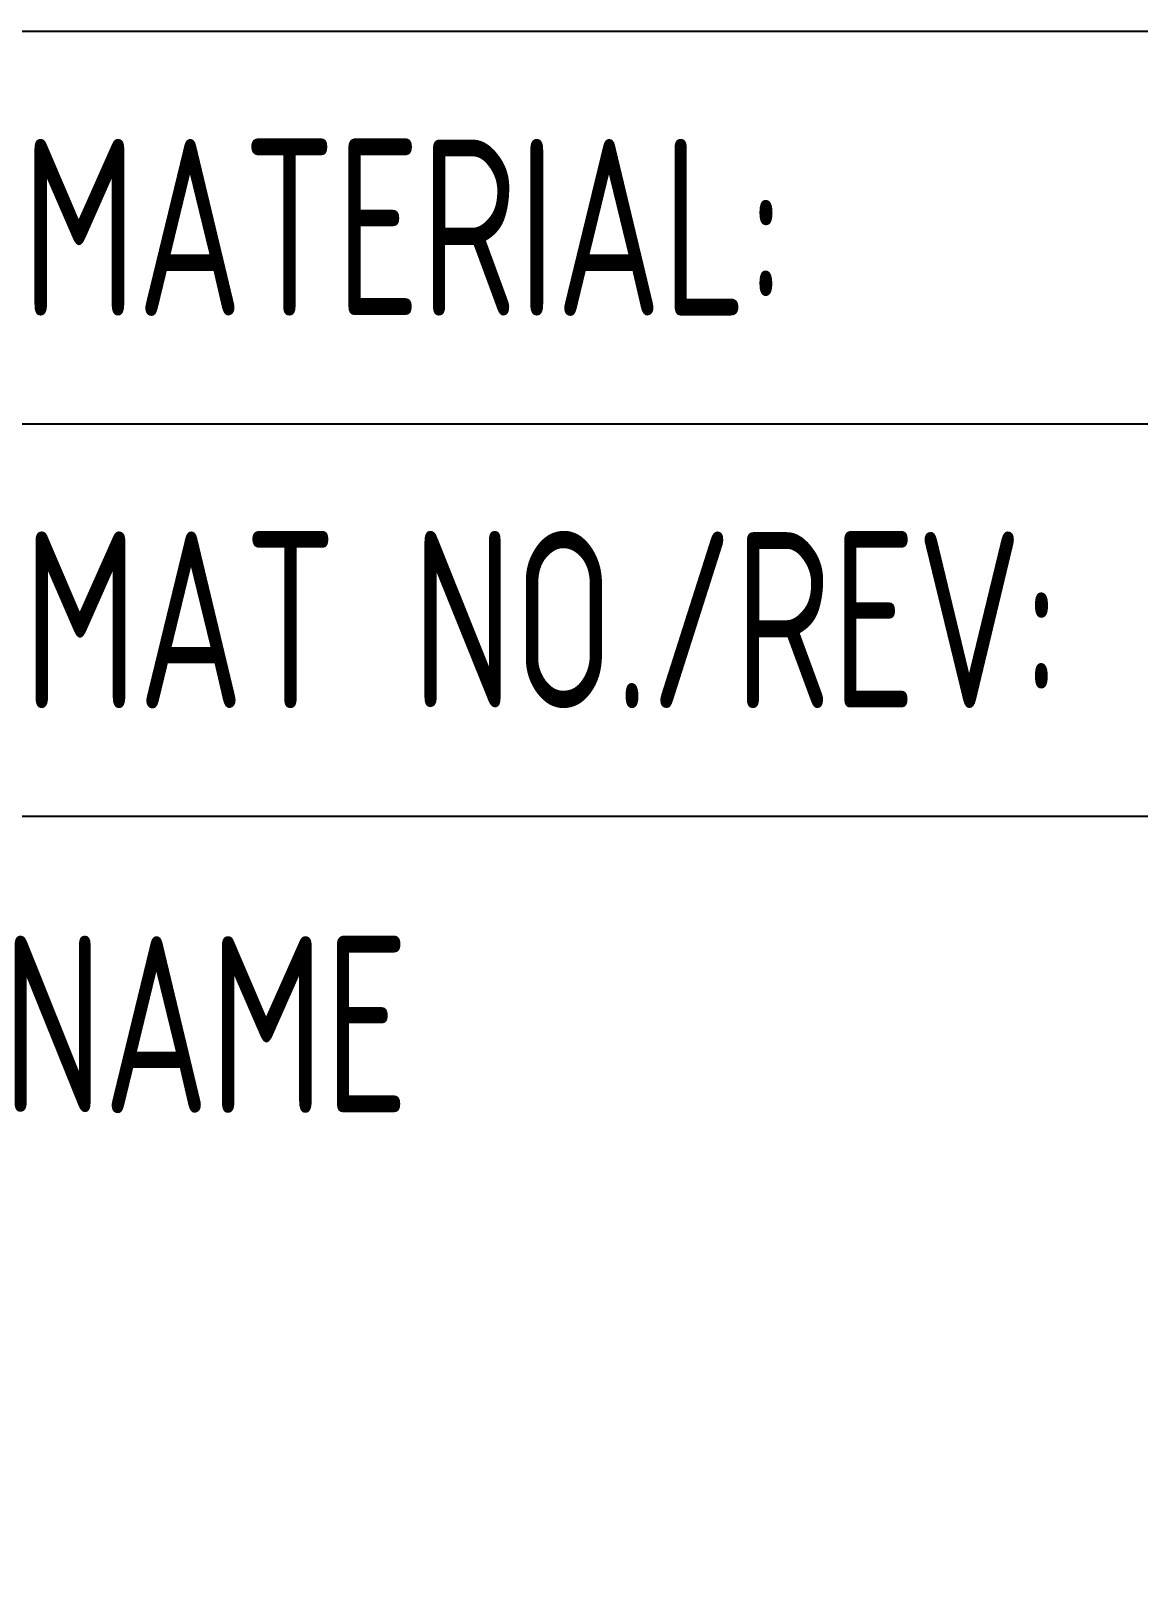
# Model space of a CAD drawing. Header units: millimetres. Extents: x 6 to 292, y 5 to 204.
# Drawn here: x 196.47 to 207.76, y 18.13 to 34 of the extents above; entities that cross this region are included whole.
import ezdxf
from ezdxf.entities.mleader import LeaderData, LeaderLine
from ezdxf.math import Vec2, Vec3

# ---------------------------------------------------------------- set-up
doc = ezdxf.new("R2010")
doc.units = ezdxf.units.MM
for name, color, linetype in [('Default', 7, 'Continuous'), ('TEXT', 7, 'Continuous'), ('细实线', 7, 'Continuous'), ('轮廓线', 7, 'Continuous')]:
    doc.layers.add(name, color=color, linetype=linetype)
doc.styles.add('SEACAD_Solid_Edge_ANSI', font='seans.ttf')

# ---------------------------------------------------------------- blocks, each defined once
blk = doc.blocks.new('_DOT')
at = {"color": 0}
blk.add_line((0, 0), (-1, 0), dxfattribs=at)
at = {"color": 0, "const_width": 0.333}
blk.add_lwpolyline([(-0.1665, 0, 1), (0.1665, 0, 1)], format="xyb", close=True, dxfattribs=at)

msp = doc.modelspace()

# ---------------------------------------------------------------- linework, layer by layer
at = {"layer": '细实线', "color": 7, "linetype": 'Continuous'}
msp.add_line((195, 30), (287, 30), dxfattribs=at)
at = {"layer": '轮廓线', "color": 7, "linetype": 'Continuous'}
for p, q in [((167, 34), (287, 34)), ((167, 26), (287, 26))]:
    msp.add_line(p, q, dxfattribs=at)

# ---------------------------------------------------------------- texts
at = {"layer": 'TEXT', "char_height": 1.8, "style": 'SEACAD_Solid_Edge_ANSI'}
for s, insert, width, attachment_point in [('{\\fSolid Edge ANSI|b0||i0||c0|p34;\\C7;\\H1.8;\\W0.7;MATERIAL:}', (200.2668, 32), 10.533662, 5), ('{\\fSolid Edge ANSI|b0||i0||c0|p34;\\C7;\\H1.8;\\W0.7;MAT NO./REV:}', (201.6763, 28), 13.352652, 5), ('{\\fSolid Edge ANSI|b0||i0||c0|p34;\\C7;\\H1.8;\\W0.7;NAME}', (198.247, 22.9734), 6.49396, 8)]:
    msp.add_mtext(s, dxfattribs=dict(at, insert=insert, width=width, attachment_point=attachment_point))

# ---------------------------------------------------------------- leaders
at = {"layer": 'Default', "color": 7, "linetype": 'Continuous'}
ml = msp.add_multileader_mtext('Standard', dxfattribs=at)
ml.set_content('{\\pxsm0.9;\\fSolid Edge ANSI|b0||i0||c0|p34;\\W0.7;15EDGRM-3.81-XXP-1Y-00A&Z(H)\\P}', color=256)
ml.set_leader_properties()
ml.set_arrow_properties(name='DOT')
ml.build(insert=Vec2(0, 0))
ml.multileader.update_dxf_attribs({"leader_type": 0, "dogleg_length": 0, "arrow_head_size": 3})
ctx = ml.context
ctx.base_point, ctx.char_height, ctx.arrow_head_size, ctx.landing_gap_size = Vec3(217.063, 20.5482), 3, 3, 1.05
ctx.text_align_type = 1
ctx.mtext.insert, ctx.mtext.alignment = Vec3(237.9669, 22.0632), 2

doc.saveas('drawing.dxf')
